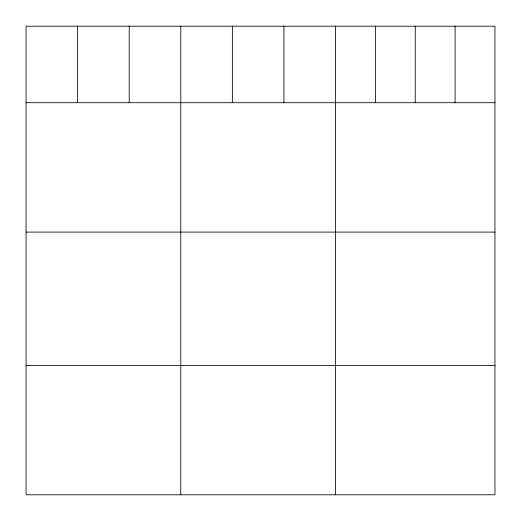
<?xml version="1.0" encoding="UTF-8"?>
<svg xmlns="http://www.w3.org/2000/svg" width="521" height="521" viewBox="0 0 521 521"><rect width="100%" height="100%" fill="white"/><g stroke="black" fill="none" stroke-linecap="round" stroke-linejoin="round"><path stroke-width="0.78" d="M494.95 102.709L494.95 494.794L26.05 494.794L26.05 26.206L494.95 26.206L494.95 102.709L26.05 102.709M26.05 232.092L494.95 232.092M26.05 365.403L494.95 365.403M455.093 26.206L455.093 102.709M415.237 26.206L415.237 102.709M375.38 26.206L375.38 102.709M335.524 26.206L335.524 494.794M283.945 26.206L283.945 102.709M232.366 26.206L232.366 102.709M180.787 26.206L180.787 494.794M129.208 26.206L129.208 102.709M77.629 26.206L77.629 102.709"/></g></svg>
